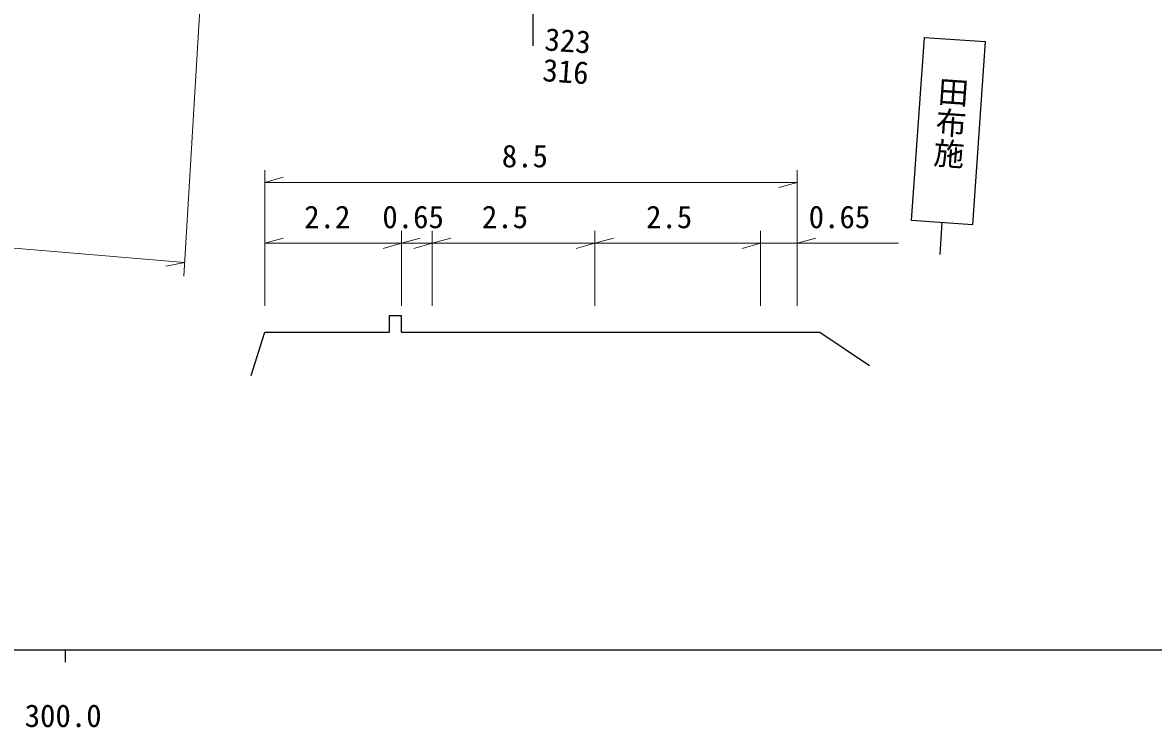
# Model space of a CAD drawing. Units: millimetres, scale not verified. Extents: x 40000 to 680000, y 20000 to 380000.
# Drawn here: x 364558 to 456204, y 198715 to 255867 of the extents above; entities that cross this region are included whole.
import ezdxf
from ezdxf.enums import TextEntityAlignment as Align

# ---------------------------------------------------------------- set-up
doc = ezdxf.new("R2010")
doc.units = ezdxf.units.MM
doc.header["$LTSCALE"] = 1000
for name, color, linetype, lineweight in [('M-BGD', 7, 'Continuous', 25), ('M-STR-HTXT', 7, 'Continuous', 13), ('M-STR-STRC', 7, 'Continuous', 25), ('M-TTL-BAND', 7, 'Continuous', 25)]:
    doc.layers.add(name, color=color, linetype=linetype, lineweight=lineweight)
doc.styles.add('@ＭＳ ゴシック', font='')
doc.styles.add('ＭＳ ゴシック', font='')
doc.styles.get('@ＭＳ ゴシック').set_extended_font_data('@MS Gothic')
doc.styles.get('ＭＳ ゴシック').set_extended_font_data('MS Gothic')

msp = doc.modelspace()

# ---------------------------------------------------------------- linework, layer by layer
at = {"layer": 'M-BGD'}
for p, q in [((394288, 230801), (394288, 232105)), ((394288, 232105), (395267, 232105)), ((395267, 230760), (395267, 232105)), ((383079, 227255), (384180, 230760)), ((384180, 230760), (394288, 230760)), ((395267, 230760), (429183, 230760)), ((429183, 230760), (433209, 228072))]:
    msp.add_line(p, q, dxfattribs=at)
at = {"layer": 'M-STR-HTXT'}
for p, q in [((379393, 264755), (377631, 235301)), ((384180, 232890), (384180, 243911)), ((427344, 243911), (427344, 232890)), ((384180, 242911), (385680, 243331)), ((384180, 242911), (427344, 242911)), ((427344, 242911), (425844, 242491)), ((343597, 239298), (377697, 236403)), ((384180, 237968), (385680, 238388)), ((395267, 238968), (395267, 232890)), ((395267, 237968), (396767, 238388)), ((397758, 238968), (397758, 232890)), ((397758, 237968), (399258, 238388)), ((410935, 238968), (410935, 232890)), ((410935, 237968), (412435, 238388)), ((424372, 238968), (424372, 232890)), ((427344, 238968), (427344, 232890)), ((427344, 237968), (428844, 238388)), ((384180, 237968), (395267, 237968)), ((395267, 237968), (393767, 237548)), ((395267, 237968), (397758, 237968)), ((397758, 237968), (396258, 237548)), ((397758, 237968), (410935, 237968)), ((410935, 237968), (409435, 237548)), ((410935, 237968), (424372, 237968)), ((424372, 237968), (422872, 237548)), ((424372, 237968), (435544, 237968)), ((377697, 236403), (376167, 236111))]:
    msp.add_line(p, q, dxfattribs=at)
at = {"layer": 'M-STR-STRC'}
for p, q in [((405920, 257971), (405920, 253971)), ((436606, 239824), (437643, 254666)), ((437643, 254666), (442574, 254321)), ((442574, 254321), (441536, 239479)), ((441536, 239479), (436606, 239824)), ((439071, 239652), (438889, 237060))]:
    msp.add_line(p, q, dxfattribs=at)
at = {"layer": 'M-TTL-BAND'}
for p, q in [((40000, 205000), (579000, 205000)), ((368000, 205000), (368000, 204000))]:
    msp.add_line(p, q, dxfattribs=at)

# ---------------------------------------------------------------- texts
at = {"layer": 'M-STR-HTXT', "style": 'ＭＳ ゴシック'}
for s, p in [('8.5', (403394, 243580)), ('2.2', (387383, 238644)), ('0.65', (393714, 238644)), ('2.5', (401784, 238644)), ('2.5', (415089, 238644)), ('0.65', (428266, 238644))]:
    msp.add_text(s, height=1833, dxfattribs=at).set_placement(p, align=Align.BOTTOM_LEFT)
at = {"layer": 'M-STR-STRC'}
for s, rotation, style, p in [('323', 356, 'ＭＳ ゴシック', (406777, 253069)), ('316', 356, 'ＭＳ ゴシック', (406603, 250575)), ('田布施', 266, '@ＭＳ ゴシック', (438593, 251593))]:
    msp.add_text(s, height=1833, rotation=rotation, dxfattribs=dict(at, style=style)).set_placement(p, align=Align.BOTTOM_LEFT)
at = {"layer": 'M-TTL-BAND', "style": 'ＭＳ ゴシック'}
msp.add_text('300.0', height=1833, dxfattribs=at).set_placement((367844, 198195), align=Align.BOTTOM_CENTER)

doc.saveas('drawing.dxf')
